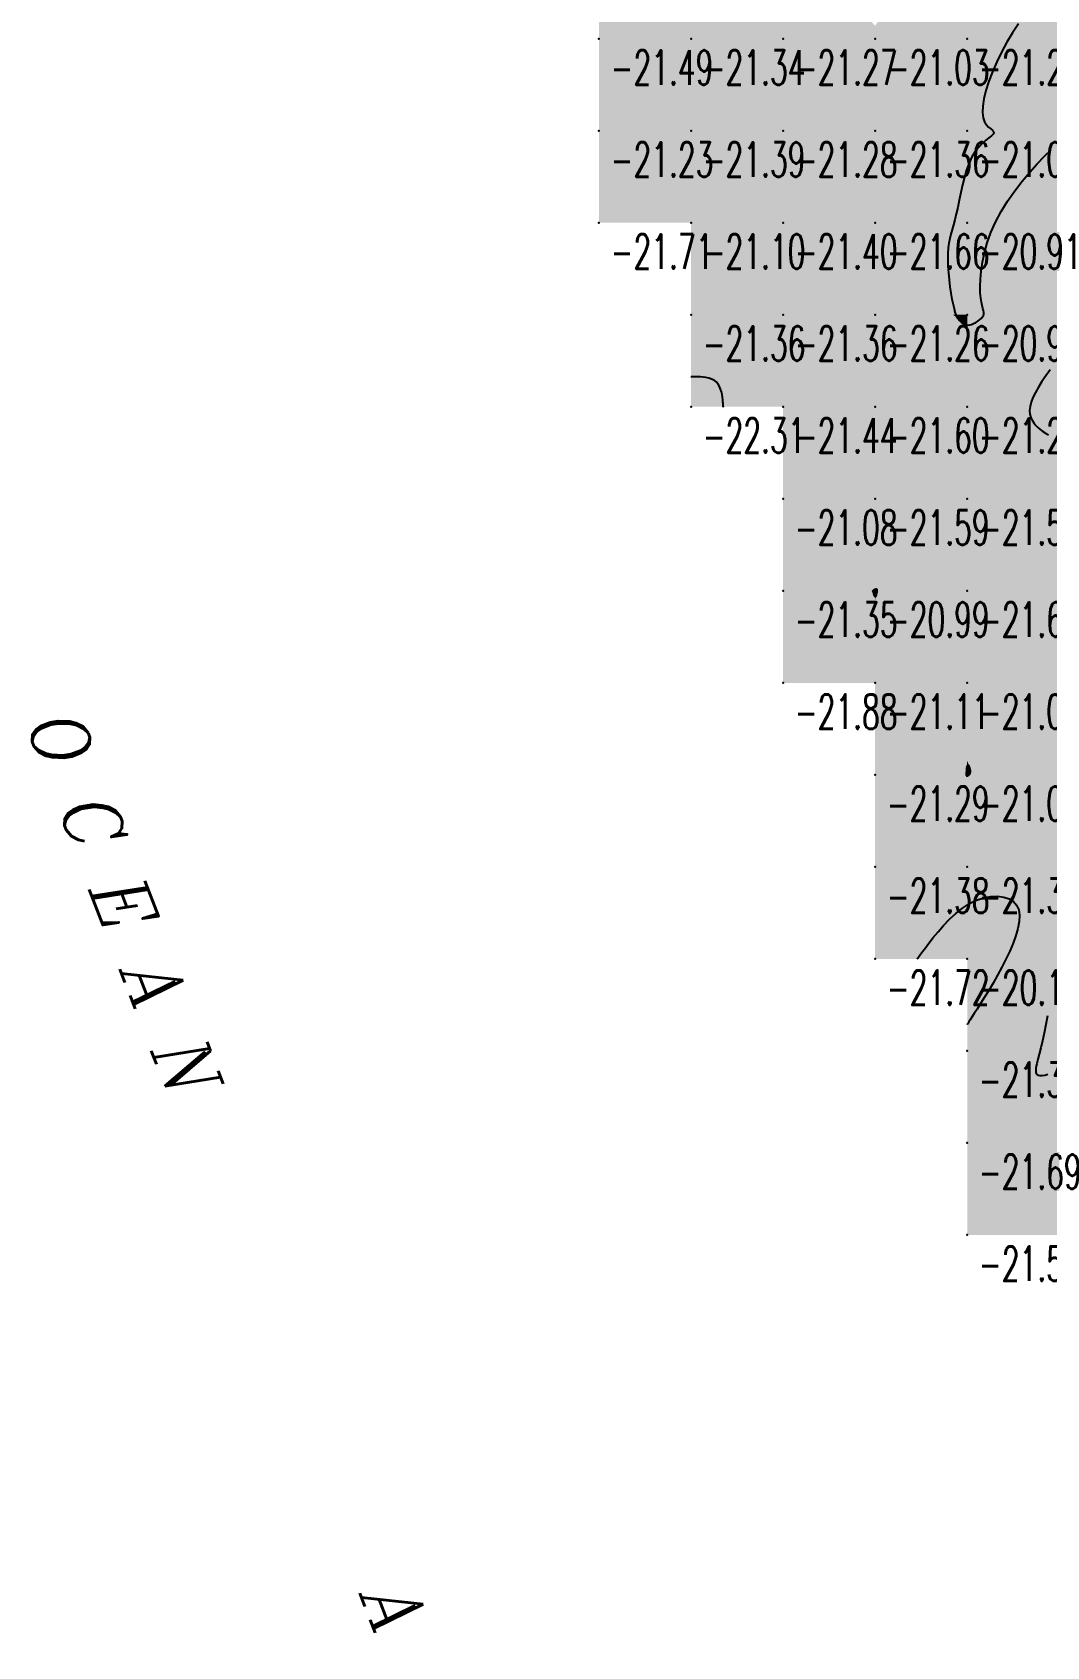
# Model space of a CAD drawing. Header units: millimetres. Extents: x 88261 to 90953, y 390274 to 392322.
# Drawn here: x 89048.7 to 89158.9, y 391012.5 to 391187.9 of the extents above; entities that cross this region are included whole.
import ezdxf
from ezdxf.enums import TextEntityAlignment as Align

# ---------------------------------------------------------------- set-up
doc = ezdxf.new("R2010")
doc.units = ezdxf.units.MM
doc.header["$LTSCALE"] = 25
for name, color, linetype in [('CN_03_00', 7, 'Continuous'), ('COTEAlt', 7, 'Continuous'), ('HYDRO', 7, 'Continuous'), ('TN_COLORIAGE', 7, 'Continuous')]:
    doc.layers.add(name, color=color, linetype=linetype)
doc.styles.add('ROMANC', font='romanc.shx')
doc.styles.add('Simplex 1.0', font='Simplex.shx', dxfattribs={"width": 0.99, "height": 2.5})
doc.styles.get("Standard").update_dxf_attribs({"font": 'times.ttf'})

# ---------------------------------------------------------------- blocks, each defined once
blk = doc.blocks.new('COTE')
at = {"color": 0}
blk.add_point((0, 0), dxfattribs=at)
at = {"layer": 'COTEAlt'}
blk.add_attdef('ALT', text='', height=3.75, dxfattribs=at).set_placement((1.25, -1.25), align=Align.TOP_LEFT)

msp = doc.modelspace()

# ---------------------------------------------------------------- linework, layer by layer
at = {"layer": 'CN_03_00', "flags": 128}
for points, elevation in [([(89155.82, 391188.86), (89155.17, 391187.87), (89154.56, 391186.85), (89153.98, 391185.79), (89153.46, 391184.71), (89153, 391183.64), (89152.61, 391182.61), (89152.29, 391181.62), (89152.06, 391180.71), (89151.93, 391179.9), (89151.9, 391179.21), (89151.97, 391178.65), (89152.13, 391178.22), (89152.34, 391177.88), (89152.58, 391177.63), (89152.8, 391177.44), (89152.99, 391177.29), (89153.12, 391177.15), (89153.15, 391177.02), (89153.06, 391176.87), (89152.87, 391176.69), (89152.6, 391176.47), (89152.26, 391176.2), (89151.89, 391175.87), (89151.5, 391175.46), (89151.12, 391174.98), (89150.76, 391174.4), (89150.45, 391173.73), (89150.17, 391172.98), (89149.94, 391172.18), (89149.73, 391171.35), (89149.54, 391170.51), (89149.38, 391169.69), (89149.22, 391168.91), (89149.06, 391168.2), (89148.9, 391167.57), (89148.75, 391167.01), (89148.6, 391166.49), (89148.47, 391166.01), (89148.35, 391165.53), (89148.25, 391165.03), (89148.18, 391164.5), (89148.14, 391163.91), (89148.13, 391163.25), (89148.16, 391162.53), (89148.21, 391161.78), (89148.29, 391161.03), (89148.38, 391160.28), (89148.48, 391159.58), (89148.59, 391158.93), (89148.71, 391158.37), (89148.82, 391157.91), (89148.92, 391157.54), (89149.03, 391157.25), (89149.13, 391157.02), (89149.23, 391156.85), (89149.33, 391156.71), (89149.42, 391156.61), (89149.52, 391156.51), (89149.61, 391156.42), (89149.71, 391156.33), (89149.81, 391156.25), (89149.92, 391156.18), (89150.05, 391156.13), (89150.19, 391156.1), (89150.34, 391156.1), (89150.53, 391156.13), (89150.73, 391156.19), (89150.95, 391156.28), (89151.18, 391156.4), (89151.4, 391156.53), (89151.6, 391156.68), (89151.78, 391156.84), (89151.92, 391157.01), (89152.02, 391157.17), (89152.06, 391157.33), (89152.05, 391157.5), (89152.01, 391157.7), (89151.95, 391157.93), (89151.87, 391158.23), (89151.79, 391158.6), (89151.72, 391159.06), (89151.67, 391159.63), (89151.66, 391160.31), (89151.69, 391161.1), (89151.77, 391161.99), (89151.91, 391162.95), (89152.13, 391163.98), (89152.43, 391165.06), (89152.83, 391166.18), (89153.33, 391167.32), (89153.94, 391168.46), (89154.64, 391169.59), (89155.41, 391170.7), (89156.22, 391171.76), (89157.04, 391172.75), (89157.86, 391173.66), (89158.65, 391174.47), (89159.38, 391175.16)], -21), ([(89159.25, 391151.25), (89158.8, 391150.61), (89158.37, 391149.99), (89157.98, 391149.38), (89157.65, 391148.8), (89157.38, 391148.24), (89157.18, 391147.73), (89157.07, 391147.26), (89157.03, 391146.83), (89157.06, 391146.44), (89157.16, 391146.09), (89157.3, 391145.77), (89157.48, 391145.48), (89157.69, 391145.22), (89157.93, 391144.98), (89158.19, 391144.76), (89158.47, 391144.56), (89158.77, 391144.38), (89159.09, 391144.21)], -21), ([(89123.77, 391147.24), (89123.77, 391147.24), (89123.76, 391147.25), (89123.76, 391147.27), (89123.76, 391147.31), (89123.75, 391147.37), (89123.75, 391147.47), (89123.73, 391147.6), (89123.72, 391147.78), (89123.7, 391148), (89123.67, 391148.27), (89123.62, 391148.56), (89123.56, 391148.86), (89123.47, 391149.16), (89123.35, 391149.45), (89123.19, 391149.71), (89122.99, 391149.94), (89122.75, 391150.12), (89122.48, 391150.25), (89122.18, 391150.35), (89121.87, 391150.41), (89121.57, 391150.46), (89121.28, 391150.48), (89121.01, 391150.48), (89120.79, 391150.49), (89120.61, 391150.49), (89120.48, 391150.49), (89120.38, 391150.49), (89120.32, 391150.49), (89120.28, 391150.49), (89120.26, 391150.49), (89120.25, 391150.49), (89120.25, 391150.49)], -22), ([(89144.81, 391087.24), (89144.81, 391087.24), (89144.82, 391087.26), (89144.85, 391087.3), (89144.92, 391087.39), (89145.03, 391087.54), (89145.19, 391087.75), (89145.41, 391088.05), (89145.71, 391088.46), (89146.09, 391088.96), (89146.55, 391089.56), (89147.08, 391090.2), (89147.67, 391090.88), (89148.32, 391091.55), (89149.01, 391092.19), (89149.73, 391092.77), (89150.49, 391093.25), (89151.27, 391093.63), (89152.06, 391093.88), (89152.82, 391094.02), (89153.54, 391094.05), (89154.21, 391093.96), (89154.79, 391093.77), (89155.27, 391093.47), (89155.62, 391093.07), (89155.84, 391092.56), (89155.93, 391091.97), (89155.9, 391091.29), (89155.76, 391090.56), (89155.54, 391089.77), (89155.24, 391088.94), (89154.87, 391088.08), (89154.46, 391087.2), (89154.01, 391086.33), (89153.54, 391085.46), (89153.07, 391084.62), (89152.59, 391083.82), (89152.14, 391083.07), (89151.71, 391082.39), (89151.33, 391081.79), (89151.01, 391081.29), (89150.76, 391080.9), (89150.57, 391080.61), (89150.44, 391080.4), (89150.34, 391080.25), (89150.29, 391080.17), (89150.26, 391080.12), (89150.25, 391080.11), (89150.25, 391080.1)], -21), ([(89158.98, 391081.06), (89158.8, 391080.1), (89158.61, 391079.17), (89158.43, 391078.32), (89158.25, 391077.56), (89158.08, 391076.9), (89157.93, 391076.33), (89157.81, 391075.85), (89157.72, 391075.45), (89157.69, 391075.13), (89157.7, 391074.89), (89157.79, 391074.71), (89157.93, 391074.61), (89158.14, 391074.56), (89158.4, 391074.57), (89158.69, 391074.62), (89159, 391074.72)], -22)]:
    msp.add_lwpolyline(points, dxfattribs=dict(at, elevation=elevation))
at = {"layer": 'CN_03_00', "elevation": -21, "flags": 128}
for points in [[(89140.08, 391127.04), (89140.06, 391127.09), (89140.04, 391127.13), (89140.02, 391127.16), (89140.01, 391127.19), (89140, 391127.21), (89140, 391127.23), (89140, 391127.25), (89140.02, 391127.27), (89140.04, 391127.29), (89140.06, 391127.32), (89140.09, 391127.34), (89140.12, 391127.36), (89140.16, 391127.38), (89140.19, 391127.39), (89140.23, 391127.41), (89140.26, 391127.42), (89140.3, 391127.43), (89140.33, 391127.44), (89140.35, 391127.44), (89140.38, 391127.44), (89140.4, 391127.44), (89140.42, 391127.43), (89140.43, 391127.42), (89140.44, 391127.41), (89140.45, 391127.39), (89140.45, 391127.36), (89140.45, 391127.33), (89140.45, 391127.29), (89140.44, 391127.24), (89140.43, 391127.19), (89140.42, 391127.12), (89140.4, 391127.04), (89140.39, 391126.95), (89140.37, 391126.87), (89140.35, 391126.78), (89140.32, 391126.71), (89140.3, 391126.64), (89140.28, 391126.6), (89140.26, 391126.58), (89140.24, 391126.58), (89140.22, 391126.61), (89140.2, 391126.66), (89140.18, 391126.72), (89140.16, 391126.78), (89140.14, 391126.85), (89140.12, 391126.93), (89140.1, 391126.99), (89140.08, 391127.04)], [(89150.14, 391107.39), (89150.14, 391107.32), (89150.14, 391107.26), (89150.14, 391107.22), (89150.14, 391107.19), (89150.15, 391107.18), (89150.16, 391107.16), (89150.16, 391107.16), (89150.17, 391107.15), (89150.18, 391107.14), (89150.19, 391107.14), (89150.21, 391107.14), (89150.22, 391107.14), (89150.24, 391107.14), (89150.26, 391107.14), (89150.28, 391107.15), (89150.3, 391107.15), (89150.33, 391107.16), (89150.36, 391107.18), (89150.39, 391107.19), (89150.42, 391107.21), (89150.45, 391107.23), (89150.47, 391107.26), (89150.5, 391107.29), (89150.53, 391107.33), (89150.55, 391107.37), (89150.57, 391107.42), (89150.58, 391107.47), (89150.59, 391107.54), (89150.6, 391107.61), (89150.59, 391107.69), (89150.58, 391107.78), (89150.56, 391107.88), (89150.53, 391107.98), (89150.5, 391108.09), (89150.46, 391108.18), (89150.42, 391108.26), (89150.38, 391108.31), (89150.34, 391108.34), (89150.3, 391108.33), (89150.27, 391108.29), (89150.24, 391108.21), (89150.21, 391108.1), (89150.19, 391107.98), (89150.18, 391107.85), (89150.17, 391107.72), (89150.16, 391107.59), (89150.15, 391107.48), (89150.14, 391107.39)]]:
    msp.add_lwpolyline(points, close=True, dxfattribs=at)
at = {"layer": 'TN_COLORIAGE', "color": 233}
for points in [[(89110.25, 391187.24, -21.44), (89120.25, 391187.24, -21.44), (89120.25, 391197.24, -21.44)], [(89110.25, 391197.24, -21.44), (89110.25, 391187.24, -21.44), (89120.25, 391197.24, -21.44)], [(89120.25, 391187.24, -21.37), (89130.25, 391187.24, -21.37), (89130.25, 391197.24, -21.37)], [(89120.25, 391197.24, -21.37), (89120.25, 391187.24, -21.37), (89130.25, 391197.24, -21.37)], [(89130.25, 391197.24, -21), (89137.05, 391197.24, -21), (89130.25, 391187.24, -21), (89136.28, 391193.27, -21)], [(89150.25, 391197.24, -21), (89145.95, 391197.24, -21), (89140.25, 391187.24, -21), (89140.25, 391188.64, -21)], [(89140.25, 391187.24, -21.13), (89150.25, 391187.24, -21.13), (89150.25, 391197.24, -21.13)], [(89150.25, 391197.24, -21.15), (89150.25, 391187.24, -21.15), (89160.25, 391197.24, -21.15)], [(89150.25, 391187.24, -21), (89154.1, 391187.24, -21), (89160.25, 391197.24, -21), (89160.25, 391194.43, -21)], [(89130.25, 391187.24, -21), (89136.28, 391193.27, -21), (89140.25, 391187.24, -21), (89140.25, 391188.64, -21)], [(89110.25, 391187.24, -21.34), (89110.25, 391177.24, -21.34), (89120.25, 391187.24, -21.34)], [(89110.25, 391177.24, -21.34), (89120.25, 391177.24, -21.34), (89120.25, 391187.24, -21.34)], [(89120.25, 391177.24, -21.27), (89130.25, 391177.24, -21.27), (89130.25, 391187.24, -21.27)], [(89120.25, 391187.24, -21.27), (89120.25, 391177.24, -21.27), (89130.25, 391187.24, -21.27)], [(89130.25, 391187.24, -21.03), (89130.25, 391177.24, -21.03), (89140.25, 391187.24, -21.03)], [(89130.25, 391177.24, -21.03), (89140.25, 391177.24, -21.03), (89140.25, 391187.24, -21.03)], [(89140.25, 391187.24, -21.24), (89140.25, 391177.24, -21.24), (89150.25, 391187.24, -21.24)], [(89140.25, 391177.24, -21.24), (89150.25, 391177.24, -21.24), (89150.25, 391187.24, -21.24)], [(89150.25, 391187.24, -21), (89154.1, 391187.24, -21), (89150.25, 391177.24, -21), (89150.7, 391177.7, -21)], [(89110.25, 391177.24, -21.39), (89110.25, 391167.24, -21.39), (89120.25, 391177.24, -21.39)], [(89110.25, 391167.24, -21.39), (89120.25, 391167.24, -21.39), (89120.25, 391177.24, -21.39)], [(89120.25, 391167.24, -21.28), (89130.25, 391167.24, -21.28), (89130.25, 391177.24, -21.28)], [(89120.25, 391177.24, -21.28), (89120.25, 391167.24, -21.28), (89130.25, 391177.24, -21.28)], [(89130.25, 391177.24, -21.36), (89130.25, 391167.24, -21.36), (89140.25, 391177.24, -21.36)], [(89130.25, 391167.24, -21.36), (89140.25, 391167.24, -21.36), (89140.25, 391177.24, -21.36)], [(89140.25, 391177.24, -21.02), (89140.25, 391167.24, -21.02), (89150.25, 391177.24, -21.02)], [(89140.25, 391167.24, -21), (89149.09, 391167.24, -21), (89150.25, 391177.24, -21), (89150.25, 391175.48, -21)], [(89150.7, 391177.7, -21.02), (89154.48, 391177.24, -21.02), (89150.25, 391177.24, -21.02)], [(89150.25, 391175.48, -21.02), (89154.48, 391177.24, -21.02), (89150.25, 391177.24, -21.02)], [(89152.1, 391167.24, -21.38), (89160.25, 391176.62, -21.38), (89160.25, 391167.24, -21.38)], [(89120.25, 391157.24, -21.4), (89130.25, 391157.24, -21.4), (89130.25, 391167.24, -21.4)], [(89120.25, 391167.24, -21.4), (89120.25, 391157.24, -21.4), (89130.25, 391167.24, -21.4)], [(89130.25, 391157.24, -21.66), (89140.25, 391157.24, -21.66), (89140.25, 391167.24, -21.66)], [(89130.25, 391167.24, -21.66), (89130.25, 391157.24, -21.66), (89140.25, 391167.24, -21.66)], [(89140.25, 391167.24, -21), (89149.09, 391167.24, -21), (89140.25, 391157.24, -21), (89147.75, 391164.74, -21)], [(89152.1, 391167.24, -21.38), (89151.33, 391158.32, -21.38), (89160.25, 391167.24, -21.38)], [(89160.25, 391167.24, -21), (89151.33, 391158.32, -21), (89160.25, 391157.24, -21), (89152.63, 391157.24, -21)], [(89147.75, 391164.74, -21.26), (89148.74, 391157.24, -21.26), (89140.25, 391157.24, -21.26)], [(89120.25, 391150.49, -21.36), (89123.49, 391150.48, -21.36), (89120.25, 391157.24, -21.36), (89130.25, 391157.24, -21.36)], [(89123.77, 391147.24, -21.36), (89123.49, 391150.48, -21.36), (89130.25, 391147.24, -21.36), (89130.25, 391157.24, -21.36)], [(89130.25, 391157.24, -21.26), (89130.25, 391147.24, -21.26), (89140.25, 391157.24, -21.26)], [(89130.25, 391147.24, -21.26), (89140.25, 391147.24, -21.26), (89140.25, 391157.24, -21.26)], [(89140.25, 391147.24, -21), (89149.53, 391156.52, -21), (89140.25, 391157.24, -21), (89148.74, 391157.24, -21)], [(89140.25, 391147.24, -21), (89149.53, 391156.52, -21), (89150.25, 391147.24, -21), (89150.25, 391155.75, -21)], [(89150.25, 391147.24, -21), (89156.27, 391147.24, -21), (89160.25, 391157.24, -21), (89160.25, 391152.65, -21)], [(89150.25, 391147.24, -21), (89150.25, 391155.75, -21), (89160.25, 391157.24, -21), (89152.63, 391157.24, -21)], [(89130.25, 391147.24, -21.6), (89130.25, 391137.24, -21.6), (89140.25, 391147.24, -21.6)], [(89130.25, 391137.24, -21.6), (89140.25, 391137.24, -21.6), (89140.25, 391147.24, -21.6)], [(89140.25, 391147.24, -21.26), (89140.25, 391137.24, -21.26), (89150.25, 391147.24, -21.26)], [(89140.25, 391137.24, -21.26), (89150.25, 391137.24, -21.26), (89150.25, 391147.24, -21.26)], [(89150.25, 391137.24, -21), (89157.77, 391144.76, -21), (89150.25, 391147.24, -21), (89156.27, 391147.24, -21)], [(89150.25, 391137.24, -21), (89157.77, 391144.76, -21), (89160.25, 391137.24, -21), (89160.25, 391143.59, -21)], [(89140.25, 391137.24, -21), (89140.25, 391127.44, -21), (89130.25, 391127.24, -21), (89139.92, 391127.24, -21)], [(89130.25, 391137.24, -21.59), (89130.25, 391127.24, -21.59), (89140.25, 391137.24, -21.59)], [(89140.25, 391137.24, -21), (89140.25, 391127.44, -21), (89150.25, 391137.24, -21), (89140.47, 391127.46, -21)], [(89150.25, 391127.24, -21), (89140.45, 391127.24, -21), (89150.25, 391137.24, -21), (89140.47, 391127.46, -21)], [(89150.25, 391127.24, -21.3), (89160.25, 391127.24, -21.3), (89160.25, 391137.24, -21.3)], [(89150.25, 391137.24, -21.3), (89150.25, 391127.24, -21.3), (89160.25, 391137.24, -21.3)], [(89130.25, 391117.24, -21), (89140.11, 391127.1, -21), (89130.25, 391127.24, -21), (89139.92, 391127.24, -21)], [(89130.25, 391117.24, -21), (89140.11, 391127.1, -21), (89140.25, 391117.24, -21), (89140.25, 391126.28, -21)], [(89150.25, 391127.24, -21), (89140.45, 391127.24, -21), (89140.25, 391117.24, -21), (89140.25, 391126.28, -21)], [(89140.25, 391117.24, -21.6), (89150.25, 391117.24, -21.6), (89150.25, 391127.24, -21.6)], [(89150.25, 391127.24, -21.51), (89150.25, 391117.24, -21.51), (89160.25, 391127.24, -21.51)], [(89150.25, 391117.24, -21.51), (89160.25, 391117.24, -21.51), (89160.25, 391127.24, -21.51)], [(89140.25, 391117.24, -21.02), (89140.25, 391107.24, -21.02), (89150.25, 391117.24, -21.02)], [(89140.25, 391107.24, -21), (89150.12, 391107.24, -21), (89150.25, 391117.24, -21), (89150.25, 391108.77, -21)], [(89160.25, 391117.24, -21), (89150.68, 391107.67, -21), (89150.25, 391117.24, -21), (89150.25, 391108.77, -21)], [(89160.25, 391107.24, -21), (89150.52, 391107.24, -21), (89160.25, 391117.24, -21), (89150.68, 391107.67, -21)], [(89140.25, 391097.24, -21), (89150.15, 391107.14, -21), (89140.25, 391107.24, -21), (89150.12, 391107.24, -21)], [(89140.25, 391097.24, -21), (89150.15, 391107.14, -21), (89150.25, 391097.24, -21), (89150.25, 391107.13, -21)], [(89150.25, 391097.24, -21), (89150.25, 391107.13, -21), (89160.25, 391107.24, -21), (89150.52, 391107.24, -21)], [(89150.25, 391097.24, -21.13), (89160.25, 391097.24, -21.13), (89160.25, 391107.24, -21.13)], [(89140.25, 391097.24, -21.32), (89140.25, 391087.24, -21.32), (89150.25, 391097.24, -21.32)], [(89140.25, 391087.24, -21), (89144.81, 391087.24, -21), (89150.25, 391097.24, -21), (89150.25, 391094.53, -21)], [(89160.25, 391097.24, -21), (89157.16, 391094.15, -21), (89150.25, 391097.24, -21), (89150.25, 391094.53, -21)], [(89160.25, 391087.54, -21), (89160.15, 391087.24, -21), (89160.25, 391097.24, -21), (89154.84, 391087.24, -21)], [(89154.84, 391087.24, -21.39), (89157.16, 391094.15, -21.39), (89160.25, 391097.24, -21.39)], [(89159.96, 391086.95, -21), (89160.15, 391087.24, -21), (89150.25, 391077.24, -21), (89154.84, 391087.24, -21)], [(89154.84, 391087.24, -21.35), (89150.25, 391080.1, -21.35), (89150.25, 391077.24, -21.35)], [(89159.96, 391086.95, -21.35), (89158.4, 391077.24, -21.35), (89150.25, 391077.24, -21.35)], [(89157.02, 391074.01, -21.35), (89158.4, 391077.24, -21.35), (89150.25, 391067.24, -21.35), (89150.25, 391077.24, -21.35)], [(89157.02, 391074.01, -21.48), (89160.25, 391075.01, -21.48), (89150.25, 391067.24, -21.48), (89160.25, 391067.24, -21.48)], [(89150.25, 391067.24, -21.48), (89150.25, 391057.24, -21.48), (89160.25, 391067.24, -21.48)], [(89150.25, 391057.24, -21.48), (89160.25, 391057.24, -21.48), (89160.25, 391067.24, -21.48)]]:
    msp.add_solid(points, dxfattribs=at)
at = {"layer": 'TN_COLORIAGE', "color": 223}
for points in [[(89160.25, 391194.43, -20.61), (89154.1, 391187.24, -20.61), (89160.25, 391187.24, -20.61)], [(89150.7, 391177.7, -20.61), (89154.1, 391187.24, -20.61), (89160.25, 391187.24, -20.61)], [(89154.48, 391177.24, -20.61), (89150.7, 391177.7, -20.61), (89160.25, 391177.24, -20.61), (89160.25, 391187.24, -20.61)], [(89154.48, 391177.24, -20.91), (89150.25, 391175.48, -20.91), (89160.25, 391177.24, -20.91), (89150.25, 391167.24, -20.91)], [(89160.25, 391176.62, -20.91), (89152.1, 391167.24, -20.91), (89160.25, 391177.24, -20.91), (89150.25, 391167.24, -20.91)], [(89150.25, 391175.48, -20.91), (89149.09, 391167.24, -20.91), (89150.25, 391167.24, -20.91)], [(89148.74, 391157.24, -20.91), (89147.75, 391164.74, -20.91), (89150.25, 391157.24, -20.91), (89150.25, 391167.24, -20.91)], [(89147.75, 391164.74, -20.91), (89149.09, 391167.24, -20.91), (89150.25, 391167.24, -20.91)], [(89151.33, 391158.32, -20.91), (89152.1, 391167.24, -20.91), (89150.25, 391157.24, -20.91), (89150.25, 391167.24, -20.91)], [(89152.63, 391157.24, -20.95), (89151.33, 391158.32, -20.95), (89150.25, 391157.24, -20.95)], [(89148.74, 391157.24, -20.95), (89149.53, 391156.52, -20.95), (89150.25, 391157.24, -20.95)], [(89150.25, 391155.75, -20.95), (89149.53, 391156.52, -20.95), (89150.25, 391157.24, -20.95)], [(89152.63, 391157.24, -20.95), (89150.25, 391155.75, -20.95), (89150.25, 391157.24, -20.95)], [(89160.25, 391152.65, -20.83), (89156.27, 391147.24, -20.83), (89160.25, 391147.24, -20.83)], [(89156.27, 391147.24, -20.83), (89157.77, 391144.76, -20.83), (89160.25, 391147.24, -20.83)], [(89160.25, 391143.59, -20.83), (89157.77, 391144.76, -20.83), (89160.25, 391147.24, -20.83)], [(89139.92, 391127.24, -20.99), (89140.25, 391127.44, -20.99), (89140.25, 391127.24, -20.99)], [(89139.92, 391127.24, -20.99), (89140.11, 391127.1, -20.99), (89140.25, 391127.24, -20.99)], [(89140.25, 391126.28, -20.99), (89140.11, 391127.1, -20.99), (89140.25, 391127.24, -20.99)], [(89140.47, 391127.46, -20.99), (89140.45, 391127.24, -20.99), (89140.25, 391127.24, -20.99)], [(89140.47, 391127.46, -20.99), (89140.25, 391127.44, -20.99), (89140.25, 391127.24, -20.99)], [(89140.25, 391126.28, -20.99), (89140.45, 391127.24, -20.99), (89140.25, 391127.24, -20.99)], [(89150.25, 391108.77, -21), (89150.12, 391107.24, -21), (89150.25, 391107.24, -21)], [(89150.25, 391108.77, -21), (89150.68, 391107.67, -21), (89150.25, 391107.24, -21)], [(89150.12, 391107.24, -21), (89150.15, 391107.14, -21), (89150.25, 391107.24, -21)], [(89150.25, 391107.13, -21), (89150.15, 391107.14, -21), (89150.25, 391107.24, -21)], [(89150.68, 391107.67, -21), (89150.52, 391107.24, -21), (89150.25, 391107.24, -21)], [(89150.52, 391107.24, -21), (89150.25, 391107.13, -21), (89150.25, 391107.24, -21)], [(89150.25, 391094.53, -20.14), (89144.81, 391087.24, -20.14), (89150.25, 391087.24, -20.14)], [(89150.25, 391094.53, -20.14), (89157.16, 391094.15, -20.14), (89150.25, 391087.24, -20.14)], [(89157.16, 391094.15, -20.14), (89154.84, 391087.24, -20.14), (89150.25, 391087.24, -20.14)], [(89150.25, 391080.1, -20.14), (89154.84, 391087.24, -20.14), (89150.25, 391087.24, -20.14)]]:
    msp.add_solid(points, dxfattribs=at)
at = {"layer": 'TN_COLORIAGE', "color": 243}
for points in [[(89123.49, 391150.48, -22.31), (89120.25, 391150.49, -22.31), (89120.25, 391147.24, -22.31)], [(89123.49, 391150.48, -22.31), (89123.77, 391147.24, -22.31), (89120.25, 391147.24, -22.31)], [(89160.25, 391077.24, -22), (89158.4, 391077.24, -22), (89160.25, 391087.24, -22), (89159.96, 391086.95, -22)], [(89158.4, 391077.24, -22.15), (89157.02, 391074.01, -22.15), (89160.25, 391077.24, -22.15)], [(89160.25, 391075.01, -22.15), (89157.02, 391074.01, -22.15), (89160.25, 391077.24, -22.15)]]:
    msp.add_solid(points, dxfattribs=at)

# ---------------------------------------------------------------- block references
at = {"layer": 'COTEAlt'}
ref = msp.add_blockref('COTE', (89110.25, 391187.24), dxfattribs=at)
ref.add_attrib('ALT', '-21.49', dxfattribs={"height": 3.75, "style": 'Simplex 1.0', "width": 0.6}).set_placement((89111.5, 391185.99), align=Align.TOP_LEFT)
ref = msp.add_blockref('COTE', (89120.25, 391187.24), dxfattribs=at)
ref.add_attrib('ALT', '-21.34', dxfattribs={"height": 3.75, "style": 'Simplex 1.0', "width": 0.6}).set_placement((89121.5, 391185.99), align=Align.TOP_LEFT)
ref = msp.add_blockref('COTE', (89130.25, 391187.24), dxfattribs=at)
ref.add_attrib('ALT', '-21.27', dxfattribs={"height": 3.75, "style": 'Simplex 1.0', "width": 0.6}).set_placement((89131.5, 391185.99), align=Align.TOP_LEFT)
ref = msp.add_blockref('COTE', (89140.25, 391187.24), dxfattribs=at)
ref.add_attrib('ALT', '-21.03', dxfattribs={"height": 3.75, "style": 'Simplex 1.0', "width": 0.6}).set_placement((89141.5, 391185.99), align=Align.TOP_LEFT)
ref = msp.add_blockref('COTE', (89150.25, 391187.24), dxfattribs=at)
ref.add_attrib('ALT', '-21.24', dxfattribs={"height": 3.75, "style": 'Simplex 1.0', "width": 0.6}).set_placement((89151.5, 391185.99), align=Align.TOP_LEFT)
ref = msp.add_blockref('COTE', (89110.25, 391177.24), dxfattribs=at)
ref.add_attrib('ALT', '-21.23', dxfattribs={"height": 3.75, "style": 'Simplex 1.0', "width": 0.6}).set_placement((89111.5, 391175.99), align=Align.TOP_LEFT)
ref = msp.add_blockref('COTE', (89120.25, 391177.24), dxfattribs=at)
ref.add_attrib('ALT', '-21.39', dxfattribs={"height": 3.75, "style": 'Simplex 1.0', "width": 0.6}).set_placement((89121.5, 391175.99), align=Align.TOP_LEFT)
ref = msp.add_blockref('COTE', (89130.25, 391177.24), dxfattribs=at)
ref.add_attrib('ALT', '-21.28', dxfattribs={"height": 3.75, "style": 'Simplex 1.0', "width": 0.6}).set_placement((89131.5, 391175.99), align=Align.TOP_LEFT)
ref = msp.add_blockref('COTE', (89140.25, 391177.24), dxfattribs=at)
ref.add_attrib('ALT', '-21.36', dxfattribs={"height": 3.75, "style": 'Simplex 1.0', "width": 0.6}).set_placement((89141.5, 391175.99), align=Align.TOP_LEFT)
ref = msp.add_blockref('COTE', (89150.25, 391177.24), dxfattribs=at)
ref.add_attrib('ALT', '-21.02', dxfattribs={"height": 3.75, "style": 'Simplex 1.0', "width": 0.6}).set_placement((89151.5, 391175.99), align=Align.TOP_LEFT)
ref = msp.add_blockref('COTE', (89110.25, 391167.24), dxfattribs=at)
ref.add_attrib('ALT', '-21.71', dxfattribs={"height": 3.75, "style": 'Simplex 1.0', "width": 0.6}).set_placement((89111.5, 391165.99), align=Align.TOP_LEFT)
ref = msp.add_blockref('COTE', (89120.25, 391167.24), dxfattribs=at)
ref.add_attrib('ALT', '-21.10', dxfattribs={"height": 3.75, "style": 'Simplex 1.0', "width": 0.6}).set_placement((89121.5, 391165.99), align=Align.TOP_LEFT)
ref = msp.add_blockref('COTE', (89130.25, 391167.24), dxfattribs=at)
ref.add_attrib('ALT', '-21.40', dxfattribs={"height": 3.75, "style": 'Simplex 1.0', "width": 0.6}).set_placement((89131.5, 391165.99), align=Align.TOP_LEFT)
ref = msp.add_blockref('COTE', (89140.25, 391167.24), dxfattribs=at)
ref.add_attrib('ALT', '-21.66', dxfattribs={"height": 3.75, "style": 'Simplex 1.0', "width": 0.6}).set_placement((89141.5, 391165.99), align=Align.TOP_LEFT)
ref = msp.add_blockref('COTE', (89150.25, 391167.24), dxfattribs=at)
ref.add_attrib('ALT', '-20.91', dxfattribs={"height": 3.75, "style": 'Simplex 1.0', "width": 0.6}).set_placement((89151.5, 391165.99), align=Align.TOP_LEFT)
ref = msp.add_blockref('COTE', (89120.25, 391157.24), dxfattribs=at)
ref.add_attrib('ALT', '-21.36', dxfattribs={"height": 3.75, "style": 'Simplex 1.0', "width": 0.6}).set_placement((89121.5, 391155.99), align=Align.TOP_LEFT)
ref = msp.add_blockref('COTE', (89130.25, 391157.24), dxfattribs=at)
ref.add_attrib('ALT', '-21.36', dxfattribs={"height": 3.75, "style": 'Simplex 1.0', "width": 0.6}).set_placement((89131.5, 391155.99), align=Align.TOP_LEFT)
ref = msp.add_blockref('COTE', (89140.25, 391157.24), dxfattribs=at)
ref.add_attrib('ALT', '-21.26', dxfattribs={"height": 3.75, "style": 'Simplex 1.0', "width": 0.6}).set_placement((89141.5, 391155.99), align=Align.TOP_LEFT)
ref = msp.add_blockref('COTE', (89150.25, 391157.24), dxfattribs=at)
ref.add_attrib('ALT', '-20.95', dxfattribs={"height": 3.75, "style": 'Simplex 1.0', "width": 0.6}).set_placement((89151.5, 391155.99), align=Align.TOP_LEFT)
ref = msp.add_blockref('COTE', (89120.25, 391147.24), dxfattribs=at)
ref.add_attrib('ALT', '-22.31', dxfattribs={"height": 3.75, "style": 'Simplex 1.0', "width": 0.6}).set_placement((89121.5, 391145.99), align=Align.TOP_LEFT)
ref = msp.add_blockref('COTE', (89130.25, 391147.24), dxfattribs=at)
ref.add_attrib('ALT', '-21.44', dxfattribs={"height": 3.75, "style": 'Simplex 1.0', "width": 0.6}).set_placement((89131.5, 391145.99), align=Align.TOP_LEFT)
ref = msp.add_blockref('COTE', (89140.25, 391147.24), dxfattribs=at)
ref.add_attrib('ALT', '-21.60', dxfattribs={"height": 3.75, "style": 'Simplex 1.0', "width": 0.6}).set_placement((89141.5, 391145.99), align=Align.TOP_LEFT)
ref = msp.add_blockref('COTE', (89150.25, 391147.24), dxfattribs=at)
ref.add_attrib('ALT', '-21.26', dxfattribs={"height": 3.75, "style": 'Simplex 1.0', "width": 0.6}).set_placement((89151.5, 391145.99), align=Align.TOP_LEFT)
ref = msp.add_blockref('COTE', (89130.25, 391137.24), dxfattribs=at)
ref.add_attrib('ALT', '-21.08', dxfattribs={"height": 3.75, "style": 'Simplex 1.0', "width": 0.6}).set_placement((89131.5, 391135.99), align=Align.TOP_LEFT)
ref = msp.add_blockref('COTE', (89140.25, 391137.24), dxfattribs=at)
ref.add_attrib('ALT', '-21.59', dxfattribs={"height": 3.75, "style": 'Simplex 1.0', "width": 0.6}).set_placement((89141.5, 391135.99), align=Align.TOP_LEFT)
ref = msp.add_blockref('COTE', (89150.25, 391137.24), dxfattribs=at)
ref.add_attrib('ALT', '-21.53', dxfattribs={"height": 3.75, "style": 'Simplex 1.0', "width": 0.6}).set_placement((89151.5, 391135.99), align=Align.TOP_LEFT)
ref = msp.add_blockref('COTE', (89130.25, 391127.24), dxfattribs=at)
ref.add_attrib('ALT', '-21.35', dxfattribs={"height": 3.75, "style": 'Simplex 1.0', "width": 0.6}).set_placement((89131.5, 391125.99), align=Align.TOP_LEFT)
ref = msp.add_blockref('COTE', (89140.25, 391127.24), dxfattribs=at)
ref.add_attrib('ALT', '-20.99', dxfattribs={"height": 3.75, "style": 'Simplex 1.0', "width": 0.6}).set_placement((89141.5, 391125.99), align=Align.TOP_LEFT)
ref = msp.add_blockref('COTE', (89150.25, 391127.24), dxfattribs=at)
ref.add_attrib('ALT', '-21.60', dxfattribs={"height": 3.75, "style": 'Simplex 1.0', "width": 0.6}).set_placement((89151.5, 391125.99), align=Align.TOP_LEFT)
ref = msp.add_blockref('COTE', (89130.25, 391117.24), dxfattribs=at)
ref.add_attrib('ALT', '-21.88', dxfattribs={"height": 3.75, "style": 'Simplex 1.0', "width": 0.6}).set_placement((89131.5, 391115.99), align=Align.TOP_LEFT)
ref = msp.add_blockref('COTE', (89140.25, 391117.24), dxfattribs=at)
ref.add_attrib('ALT', '-21.11', dxfattribs={"height": 3.75, "style": 'Simplex 1.0', "width": 0.6}).set_placement((89141.5, 391115.99), align=Align.TOP_LEFT)
ref = msp.add_blockref('COTE', (89150.25, 391117.24), dxfattribs=at)
ref.add_attrib('ALT', '-21.02', dxfattribs={"height": 3.75, "style": 'Simplex 1.0', "width": 0.6}).set_placement((89151.5, 391115.99), align=Align.TOP_LEFT)
ref = msp.add_blockref('COTE', (89140.25, 391107.24), dxfattribs=at)
ref.add_attrib('ALT', '-21.29', dxfattribs={"height": 3.75, "style": 'Simplex 1.0', "width": 0.6}).set_placement((89141.5, 391105.99), align=Align.TOP_LEFT)
ref = msp.add_blockref('COTE', (89150.25, 391107.24), dxfattribs=at)
ref.add_attrib('ALT', '-21.00', dxfattribs={"height": 3.75, "style": 'Simplex 1.0', "width": 0.6}).set_placement((89151.5, 391105.99), align=Align.TOP_LEFT)
ref = msp.add_blockref('COTE', (89140.25, 391097.24), dxfattribs=at)
ref.add_attrib('ALT', '-21.38', dxfattribs={"height": 3.75, "style": 'Simplex 1.0', "width": 0.6}).set_placement((89141.5, 391095.99), align=Align.TOP_LEFT)
ref = msp.add_blockref('COTE', (89150.25, 391097.24), dxfattribs=at)
ref.add_attrib('ALT', '-21.32', dxfattribs={"height": 3.75, "style": 'Simplex 1.0', "width": 0.6}).set_placement((89151.5, 391095.99), align=Align.TOP_LEFT)
ref = msp.add_blockref('COTE', (89140.25, 391087.24), dxfattribs=at)
ref.add_attrib('ALT', '-21.72', dxfattribs={"height": 3.75, "style": 'Simplex 1.0', "width": 0.6}).set_placement((89141.5, 391085.99), align=Align.TOP_LEFT)
ref = msp.add_blockref('COTE', (89150.25, 391087.24), dxfattribs=at)
ref.add_attrib('ALT', '-20.14', dxfattribs={"height": 3.75, "style": 'Simplex 1.0', "width": 0.6}).set_placement((89151.5, 391085.99), align=Align.TOP_LEFT)
ref = msp.add_blockref('COTE', (89150.25, 391077.24), dxfattribs=at)
ref.add_attrib('ALT', '-21.35', dxfattribs={"height": 3.75, "style": 'Simplex 1.0', "width": 0.6}).set_placement((89151.5, 391075.99), align=Align.TOP_LEFT)
ref = msp.add_blockref('COTE', (89150.25, 391067.24), dxfattribs=at)
ref.add_attrib('ALT', '-21.69', dxfattribs={"height": 3.75, "style": 'Simplex 1.0', "width": 0.6}).set_placement((89151.5, 391065.99), align=Align.TOP_LEFT)
ref = msp.add_blockref('COTE', (89150.25, 391057.24), dxfattribs=at)
ref.add_attrib('ALT', '-21.56', dxfattribs={"height": 3.75, "style": 'Simplex 1.0', "width": 0.6}).set_placement((89151.5, 391055.99), align=Align.TOP_LEFT)

# ---------------------------------------------------------------- texts
at = {"layer": 'HYDRO', "color": 130, "style": 'ROMANC', "oblique": 11.9977}
msp.add_text('O C E A N            A T L A N T I Q U E', height=6, rotation=291.0303, dxfattribs=at).set_placement((89047.78, 391113.25))

doc.saveas('drawing.dxf')
